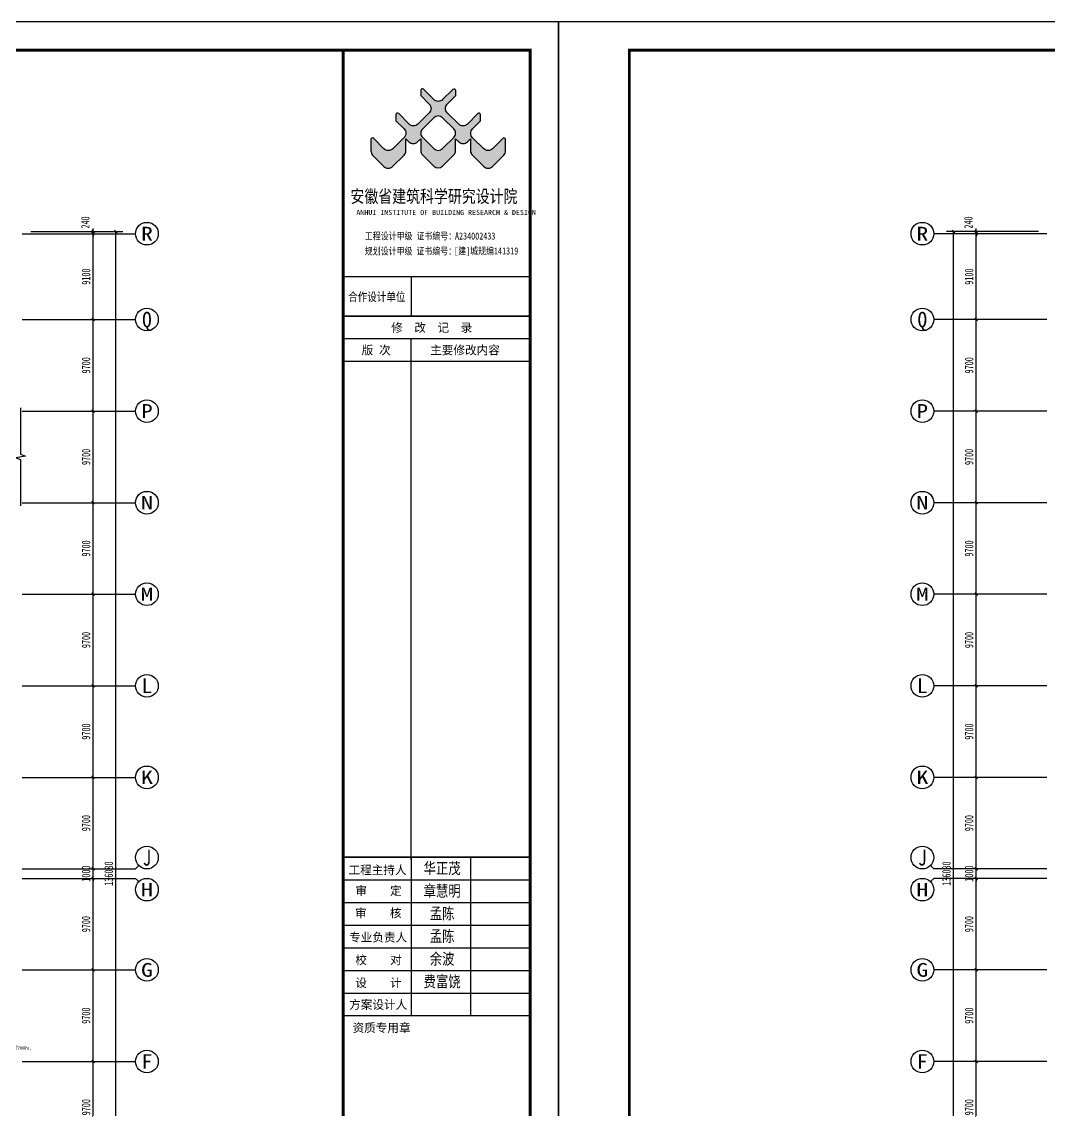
# Model space of a CAD drawing. Header units: millimetres. Extents: x -633009578 to 5705885, y -633235091 to 2571734.
# Drawn here: x 2920523 to 3029311, y 1693645 to 1808964 of the extents above; entities that cross this region are included whole.
import ezdxf
from ezdxf.enums import TextEntityAlignment as Align

# ---------------------------------------------------------------- set-up
doc = ezdxf.new("R2010")
doc.units = ezdxf.units.MM
doc.header["$LTSCALE"] = 1000
doc.header["$MEASUREMENT"] = 0
doc.layers.get('0').update_dxf_attribs({"color": 9})
for name, color, linetype in [('3T_WOOD', 21, 'Continuous'), ('AXIS_TEXT', 7, 'Continuous'), ('C-AXIS(轴号)', 3, 'Continuous'), ('DIM_SYMB', 3, 'Continuous'), ('设备-消防', 3, 'Continuous'), ('设备-箱柜', 3, 'Continuous'), ('院图签、封面151013$0$PUB_TITLE', 153, 'Continuous'), ('院图签、封面151013$0$图签文字', 4, 'Continuous')]:
    doc.layers.add(name, color=color, linetype=linetype)
doc.styles.add('-仿宋_GB2312', font='simhei.ttf')
doc.styles.add('_TCH_AXIS', font='simhei.ttf', dxfattribs={"bigfont": 'GBCBIG'})
doc.styles.add('_TCH_DIM_T3', font='simhei.ttf', dxfattribs={"width": 0.707, "bigfont": 'GBCBIG'})
doc.styles.add('COMPLEX', font='simhei.ttf')
doc.styles.add('院图签、封面151013$0$-宋体', font='simhei.ttf', dxfattribs={"width": 0.8})
doc.dimstyles.new('_TCH_ARCH&&300', dxfattribs={"dimtxt": 892.5, "dimasz": 300, "dimexe": 750, "dimexo": 900, "dimgap": 300, "dimtad": 1, "dimdec": 0, "dimzin": 0, "dimdsep": 46, "dimtxsty": '_TCH_DIM_T3', "dimblk": 'ARCHTICK', "dimcen": 0.09, "dimclrt": 7, "dimazin": 2, "dimtfac": 1, "dimtdec": 0, "dimtix": 1, "dimtmove": 2, "dimatfit": 3, "dimfxl": 1, "dimtolj": 1, "dimtzin": 0, "dimarcsym": 0})

# ---------------------------------------------------------------- blocks, each defined once
blk = doc.blocks.new('_ArchTick')
at = {"color": 0, "linetype": 'ByBlock', "const_width": 0.4}
blk.add_lwpolyline([(-0.5, -0.5), (0.5, 0.5)], dxfattribs=at)
blk = doc.blocks.new('*D386')
at = {"layer": 'C-AXIS(轴号)', "color": 0, "lineweight": -2, "transparency": 16777216}
for p, q in [((6400, 47400), (13750, 47400)), ((13000, 37700), (13000, 47400)), ((6400, 37700), (13750, 37700))]:
    blk.add_line(p, q, dxfattribs=at)
at = {"layer": 'Defpoints', "color": 0, "transparency": 16777216}
for p in [(5500, 47400), (13000, 47400), (5500, 37700)]:
    blk.add_point(p, dxfattribs=at)
at = {"layer": 'C-AXIS(轴号)', "color": 0, "linetype": 'ByBlock', "lineweight": -2, "transparency": 16777216, "xscale": 300, "yscale": 300, "zscale": 300}
for p, rotation in [((13000, 47400), 90), ((13000, 37700), 270)]:
    blk.add_blockref('_ArchTick', p, dxfattribs=dict(at, rotation=rotation))
at = {"layer": 'C-AXIS(轴号)', "color": 7, "transparency": 16777216, "insert": (12254, 42550), "char_height": 892.5, "attachment_point": 5, "rotation": 90, "style": '_TCH_DIM_T3'}
blk.add_mtext('\\A1;9700', dxfattribs=at)
blk = doc.blocks.new('*D387')
at = {"layer": 'C-AXIS(轴号)', "color": 0, "lineweight": -2, "transparency": 16777216}
for p, q in [((6400, 57100), (13750, 57100)), ((13000, 47400), (13000, 57100)), ((6400, 47400), (13750, 47400))]:
    blk.add_line(p, q, dxfattribs=at)
at = {"layer": 'Defpoints', "color": 0, "transparency": 16777216}
for p in [(5500, 57100), (13000, 57100), (5500, 47400)]:
    blk.add_point(p, dxfattribs=at)
at = {"layer": 'C-AXIS(轴号)', "color": 0, "linetype": 'ByBlock', "lineweight": -2, "transparency": 16777216, "xscale": 300, "yscale": 300, "zscale": 300}
for p, rotation in [((13000, 57100), 90), ((13000, 47400), 270)]:
    blk.add_blockref('_ArchTick', p, dxfattribs=dict(at, rotation=rotation))
at = {"layer": 'C-AXIS(轴号)', "color": 7, "transparency": 16777216, "insert": (12254, 52250), "char_height": 892.5, "attachment_point": 5, "rotation": 90, "style": '_TCH_DIM_T3'}
blk.add_mtext('\\A1;9700', dxfattribs=at)
blk = doc.blocks.new('*D388')
at = {"layer": 'C-AXIS(轴号)', "color": 0, "lineweight": -2, "transparency": 16777216}
for p, q in [((6400, 66800), (13750, 66800)), ((13000, 57100), (13000, 66800)), ((6400, 57100), (13750, 57100))]:
    blk.add_line(p, q, dxfattribs=at)
at = {"layer": 'Defpoints', "color": 0, "transparency": 16777216}
for p in [(5500, 66800), (13000, 66800), (5500, 57100)]:
    blk.add_point(p, dxfattribs=at)
at = {"layer": 'C-AXIS(轴号)', "color": 0, "linetype": 'ByBlock', "lineweight": -2, "transparency": 16777216, "xscale": 300, "yscale": 300, "zscale": 300}
for p, rotation in [((13000, 66800), 90), ((13000, 57100), 270)]:
    blk.add_blockref('_ArchTick', p, dxfattribs=dict(at, rotation=rotation))
at = {"layer": 'C-AXIS(轴号)', "color": 7, "transparency": 16777216, "insert": (12254, 61950), "char_height": 892.5, "attachment_point": 5, "rotation": 90, "style": '_TCH_DIM_T3'}
blk.add_mtext('\\A1;9700', dxfattribs=at)
blk = doc.blocks.new('*D389')
at = {"layer": 'C-AXIS(轴号)', "color": 0, "lineweight": -2, "transparency": 16777216}
for p, q in [((13000, 67800), (13000, 68100)), ((6400, 67800), (13750, 67800)), ((13000, 66800), (13000, 67800)), ((6400, 66800), (13750, 66800)), ((13000, 66800), (13000, 66500))]:
    blk.add_line(p, q, dxfattribs=at)
at = {"layer": 'Defpoints', "color": 0, "transparency": 16777216}
for p in [(5500, 67800), (13000, 67800), (5500, 66800)]:
    blk.add_point(p, dxfattribs=at)
at = {"layer": 'C-AXIS(轴号)', "color": 0, "linetype": 'ByBlock', "lineweight": -2, "transparency": 16777216, "xscale": 300, "yscale": 300, "zscale": 300}
for p, rotation in [((13000, 67800), 270), ((13000, 66800), 90)]:
    blk.add_blockref('_ArchTick', p, dxfattribs=dict(at, rotation=rotation))
at = {"layer": 'C-AXIS(轴号)', "color": 7, "transparency": 16777216, "insert": (12254, 67300), "char_height": 892.5, "attachment_point": 5, "rotation": 90, "style": '_TCH_DIM_T3'}
blk.add_mtext('\\A1;1000', dxfattribs=at)
blk = doc.blocks.new('*D390')
at = {"layer": 'C-AXIS(轴号)', "color": 0, "lineweight": -2, "transparency": 16777216}
for p, q in [((6400, 77500), (13750, 77500)), ((13000, 67800), (13000, 77500)), ((6400, 67800), (13750, 67800))]:
    blk.add_line(p, q, dxfattribs=at)
at = {"layer": 'Defpoints', "color": 0, "transparency": 16777216}
for p in [(5500, 77500), (13000, 77500), (5500, 67800)]:
    blk.add_point(p, dxfattribs=at)
at = {"layer": 'C-AXIS(轴号)', "color": 0, "linetype": 'ByBlock', "lineweight": -2, "transparency": 16777216, "xscale": 300, "yscale": 300, "zscale": 300}
for p, rotation in [((13000, 77500), 90), ((13000, 67800), 270)]:
    blk.add_blockref('_ArchTick', p, dxfattribs=dict(at, rotation=rotation))
at = {"layer": 'C-AXIS(轴号)', "color": 7, "transparency": 16777216, "insert": (12254, 72650), "char_height": 892.5, "attachment_point": 5, "rotation": 90, "style": '_TCH_DIM_T3'}
blk.add_mtext('\\A1;9700', dxfattribs=at)
blk = doc.blocks.new('*D391')
at = {"layer": 'C-AXIS(轴号)', "color": 0, "lineweight": -2, "transparency": 16777216}
for p, q in [((6400, 87200), (13750, 87200)), ((13000, 77500), (13000, 87200)), ((6400, 77500), (13750, 77500))]:
    blk.add_line(p, q, dxfattribs=at)
at = {"layer": 'Defpoints', "color": 0, "transparency": 16777216}
for p in [(5500, 87200), (13000, 87200), (5500, 77500)]:
    blk.add_point(p, dxfattribs=at)
at = {"layer": 'C-AXIS(轴号)', "color": 0, "linetype": 'ByBlock', "lineweight": -2, "transparency": 16777216, "xscale": 300, "yscale": 300, "zscale": 300}
for p, rotation in [((13000, 87200), 90), ((13000, 77500), 270)]:
    blk.add_blockref('_ArchTick', p, dxfattribs=dict(at, rotation=rotation))
at = {"layer": 'C-AXIS(轴号)', "color": 7, "transparency": 16777216, "insert": (12254, 82350), "char_height": 892.5, "attachment_point": 5, "rotation": 90, "style": '_TCH_DIM_T3'}
blk.add_mtext('\\A1;9700', dxfattribs=at)
blk = doc.blocks.new('*D392')
at = {"layer": 'C-AXIS(轴号)', "color": 0, "lineweight": -2, "transparency": 16777216}
for p, q in [((6400, 96900), (13750, 96900)), ((13000, 87200), (13000, 96900)), ((6400, 87200), (13750, 87200))]:
    blk.add_line(p, q, dxfattribs=at)
at = {"layer": 'Defpoints', "color": 0, "transparency": 16777216}
for p in [(5500, 96900), (13000, 96900), (5500, 87200)]:
    blk.add_point(p, dxfattribs=at)
at = {"layer": 'C-AXIS(轴号)', "color": 0, "linetype": 'ByBlock', "lineweight": -2, "transparency": 16777216, "xscale": 300, "yscale": 300, "zscale": 300}
for p, rotation in [((13000, 96900), 90), ((13000, 87200), 270)]:
    blk.add_blockref('_ArchTick', p, dxfattribs=dict(at, rotation=rotation))
at = {"layer": 'C-AXIS(轴号)', "color": 7, "transparency": 16777216, "insert": (12254, 92050), "char_height": 892.5, "attachment_point": 5, "rotation": 90, "style": '_TCH_DIM_T3'}
blk.add_mtext('\\A1;9700', dxfattribs=at)
blk = doc.blocks.new('*D393')
at = {"layer": 'C-AXIS(轴号)', "color": 0, "lineweight": -2, "transparency": 16777216}
for p, q in [((6400, 106600), (13750, 106600)), ((13000, 96900), (13000, 106600)), ((6400, 96900), (13750, 96900))]:
    blk.add_line(p, q, dxfattribs=at)
at = {"layer": 'Defpoints', "color": 0, "transparency": 16777216}
for p in [(5500, 106600), (13000, 106600), (5500, 96900)]:
    blk.add_point(p, dxfattribs=at)
at = {"layer": 'C-AXIS(轴号)', "color": 0, "linetype": 'ByBlock', "lineweight": -2, "transparency": 16777216, "xscale": 300, "yscale": 300, "zscale": 300}
for p, rotation in [((13000, 106600), 90), ((13000, 96900), 270)]:
    blk.add_blockref('_ArchTick', p, dxfattribs=dict(at, rotation=rotation))
at = {"layer": 'C-AXIS(轴号)', "color": 7, "transparency": 16777216, "insert": (12254, 101750), "char_height": 892.5, "attachment_point": 5, "rotation": 90, "style": '_TCH_DIM_T3'}
blk.add_mtext('\\A1;9700', dxfattribs=at)
blk = doc.blocks.new('*D394')
at = {"layer": 'C-AXIS(轴号)', "color": 0, "lineweight": -2, "transparency": 16777216}
for p, q in [((6400, 116300), (13750, 116300)), ((13000, 106600), (13000, 116300)), ((6400, 106600), (13750, 106600))]:
    blk.add_line(p, q, dxfattribs=at)
at = {"layer": 'Defpoints', "color": 0, "transparency": 16777216}
for p in [(5500, 116300), (13000, 116300), (5500, 106600)]:
    blk.add_point(p, dxfattribs=at)
at = {"layer": 'C-AXIS(轴号)', "color": 0, "linetype": 'ByBlock', "lineweight": -2, "transparency": 16777216, "xscale": 300, "yscale": 300, "zscale": 300}
for p, rotation in [((13000, 116300), 90), ((13000, 106600), 270)]:
    blk.add_blockref('_ArchTick', p, dxfattribs=dict(at, rotation=rotation))
at = {"layer": 'C-AXIS(轴号)', "color": 7, "transparency": 16777216, "insert": (12254, 111450), "char_height": 892.5, "attachment_point": 5, "rotation": 90, "style": '_TCH_DIM_T3'}
blk.add_mtext('\\A1;9700', dxfattribs=at)
blk = doc.blocks.new('*D395')
at = {"layer": 'C-AXIS(轴号)', "color": 0, "lineweight": -2, "transparency": 16777216}
for p, q in [((6400, 126000), (13750, 126000)), ((13000, 116300), (13000, 126000)), ((6400, 116300), (13750, 116300))]:
    blk.add_line(p, q, dxfattribs=at)
at = {"layer": 'Defpoints', "color": 0, "transparency": 16777216}
for p in [(5500, 126000), (13000, 126000), (5500, 116300)]:
    blk.add_point(p, dxfattribs=at)
at = {"layer": 'C-AXIS(轴号)', "color": 0, "linetype": 'ByBlock', "lineweight": -2, "transparency": 16777216, "xscale": 300, "yscale": 300, "zscale": 300}
for p, rotation in [((13000, 126000), 90), ((13000, 116300), 270)]:
    blk.add_blockref('_ArchTick', p, dxfattribs=dict(at, rotation=rotation))
at = {"layer": 'C-AXIS(轴号)', "color": 7, "transparency": 16777216, "insert": (12254, 121150), "char_height": 892.5, "attachment_point": 5, "rotation": 90, "style": '_TCH_DIM_T3'}
blk.add_mtext('\\A1;9700', dxfattribs=at)
blk = doc.blocks.new('*D396')
at = {"layer": 'C-AXIS(轴号)', "color": 0, "lineweight": -2, "transparency": 16777216}
for p, q in [((6400, 135100), (13750, 135100)), ((13000, 126000), (13000, 135100)), ((6400, 126000), (13750, 126000))]:
    blk.add_line(p, q, dxfattribs=at)
at = {"layer": 'Defpoints', "color": 0, "transparency": 16777216}
for p in [(5500, 135100), (13000, 135100), (5500, 126000)]:
    blk.add_point(p, dxfattribs=at)
at = {"layer": 'C-AXIS(轴号)', "color": 0, "linetype": 'ByBlock', "lineweight": -2, "transparency": 16777216, "xscale": 300, "yscale": 300, "zscale": 300}
for p, rotation in [((13000, 135100), 90), ((13000, 126000), 270)]:
    blk.add_blockref('_ArchTick', p, dxfattribs=dict(at, rotation=rotation))
at = {"layer": 'C-AXIS(轴号)', "color": 7, "transparency": 16777216, "insert": (12254, 130550), "char_height": 892.5, "attachment_point": 5, "rotation": 90, "style": '_TCH_DIM_T3'}
blk.add_mtext('\\A1;9100', dxfattribs=at)
blk = doc.blocks.new('*D397')
at = {"layer": 'C-AXIS(轴号)', "color": 0, "lineweight": -2, "transparency": 16777216}
for p, q in [((6400, 135340), (13750, 135340)), ((6400, 135100), (13750, 135100)), ((13000, 135340), (13000, 135640)), ((13000, 135100), (13000, 135340)), ((13000, 135100), (13000, 134800))]:
    blk.add_line(p, q, dxfattribs=at)
at = {"layer": 'Defpoints', "color": 0, "transparency": 16777216}
for p in [(5500, 135340), (5500, 135100), (13000, 135340)]:
    blk.add_point(p, dxfattribs=at)
at = {"layer": 'C-AXIS(轴号)', "color": 0, "linetype": 'ByBlock', "lineweight": -2, "transparency": 16777216, "xscale": 300, "yscale": 300, "zscale": 300}
for p, rotation in [((13000, 135340), 270), ((13000, 135100), 90)]:
    blk.add_blockref('_ArchTick', p, dxfattribs=dict(at, rotation=rotation))
at = {"layer": 'C-AXIS(轴号)', "color": 7, "transparency": 16777216, "insert": (12175, 136288), "char_height": 892.5, "attachment_point": 5, "rotation": 90, "style": '_TCH_DIM_T3'}
blk.add_mtext('\\A1;240', dxfattribs=at)
blk = doc.blocks.new('*D398')
at = {"layer": 'C-AXIS(轴号)', "color": 0, "lineweight": -2, "transparency": 16777216}
for p, q in [((6400, 135340), (16150, 135340)), ((15400, -740), (15400, 135340)), ((6400, -740), (16150, -740))]:
    blk.add_line(p, q, dxfattribs=at)
at = {"layer": 'Defpoints', "color": 0, "transparency": 16777216}
for p in [(5500, 135340), (15400, 135340), (5500, -740)]:
    blk.add_point(p, dxfattribs=at)
at = {"layer": 'C-AXIS(轴号)', "color": 0, "linetype": 'ByBlock', "lineweight": -2, "transparency": 16777216, "xscale": 300, "yscale": 300, "zscale": 300}
for p, rotation in [((15400, 135340), 90), ((15400, -740), 270)]:
    blk.add_blockref('_ArchTick', p, dxfattribs=dict(at, rotation=rotation))
at = {"layer": 'C-AXIS(轴号)', "color": 7, "transparency": 16777216, "insert": (14654, 67300), "char_height": 892.5, "attachment_point": 5, "rotation": 90, "style": '_TCH_DIM_T3'}
blk.add_mtext('\\A1;136080', dxfattribs=at)
blk = doc.blocks.new('*D404')
at = {"layer": 'C-AXIS(轴号)', "color": 0, "lineweight": -2, "transparency": 16777216}
for p, q in [((-139200, 47400), (-146550, 47400)), ((-145800, 37700), (-145800, 47400)), ((-139200, 37700), (-146550, 37700))]:
    blk.add_line(p, q, dxfattribs=at)
at = {"layer": 'Defpoints', "color": 0, "transparency": 16777216}
for p in [(-145800, 47400), (-138300, 47400), (-138300, 37700)]:
    blk.add_point(p, dxfattribs=at)
at = {"layer": 'C-AXIS(轴号)', "color": 0, "linetype": 'ByBlock', "lineweight": -2, "transparency": 16777216, "xscale": 300, "yscale": 300, "zscale": 300}
for p, rotation in [((-145800, 47400), 90), ((-145800, 37700), 270)]:
    blk.add_blockref('_ArchTick', p, dxfattribs=dict(at, rotation=rotation))
at = {"layer": 'C-AXIS(轴号)', "color": 7, "transparency": 16777216, "insert": (-146546, 42550), "char_height": 892.5, "attachment_point": 5, "rotation": 90, "style": '_TCH_DIM_T3'}
blk.add_mtext('\\A1;9700', dxfattribs=at)
blk = doc.blocks.new('*D405')
at = {"layer": 'C-AXIS(轴号)', "color": 0, "lineweight": -2, "transparency": 16777216}
for p, q in [((-139200, 57100), (-146550, 57100)), ((-145800, 47400), (-145800, 57100)), ((-139200, 47400), (-146550, 47400))]:
    blk.add_line(p, q, dxfattribs=at)
at = {"layer": 'Defpoints', "color": 0, "transparency": 16777216}
for p in [(-145800, 57100), (-138300, 57100), (-138300, 47400)]:
    blk.add_point(p, dxfattribs=at)
at = {"layer": 'C-AXIS(轴号)', "color": 0, "linetype": 'ByBlock', "lineweight": -2, "transparency": 16777216, "xscale": 300, "yscale": 300, "zscale": 300}
for p, rotation in [((-145800, 57100), 90), ((-145800, 47400), 270)]:
    blk.add_blockref('_ArchTick', p, dxfattribs=dict(at, rotation=rotation))
at = {"layer": 'C-AXIS(轴号)', "color": 7, "transparency": 16777216, "insert": (-146546, 52250), "char_height": 892.5, "attachment_point": 5, "rotation": 90, "style": '_TCH_DIM_T3'}
blk.add_mtext('\\A1;9700', dxfattribs=at)
blk = doc.blocks.new('*D406')
at = {"layer": 'C-AXIS(轴号)', "color": 0, "lineweight": -2, "transparency": 16777216}
for p, q in [((-139200, 66800), (-146550, 66800)), ((-145800, 57100), (-145800, 66800)), ((-139200, 57100), (-146550, 57100))]:
    blk.add_line(p, q, dxfattribs=at)
at = {"layer": 'Defpoints', "color": 0, "transparency": 16777216}
for p in [(-145800, 66800), (-138300, 66800), (-138300, 57100)]:
    blk.add_point(p, dxfattribs=at)
at = {"layer": 'C-AXIS(轴号)', "color": 0, "linetype": 'ByBlock', "lineweight": -2, "transparency": 16777216, "xscale": 300, "yscale": 300, "zscale": 300}
for p, rotation in [((-145800, 66800), 90), ((-145800, 57100), 270)]:
    blk.add_blockref('_ArchTick', p, dxfattribs=dict(at, rotation=rotation))
at = {"layer": 'C-AXIS(轴号)', "color": 7, "transparency": 16777216, "insert": (-146546, 61950), "char_height": 892.5, "attachment_point": 5, "rotation": 90, "style": '_TCH_DIM_T3'}
blk.add_mtext('\\A1;9700', dxfattribs=at)
blk = doc.blocks.new('*D407')
at = {"layer": 'C-AXIS(轴号)', "color": 0, "lineweight": -2, "transparency": 16777216}
for p, q in [((-145800, 67800), (-145800, 68100)), ((-139200, 67800), (-146550, 67800)), ((-145800, 66800), (-145800, 67800)), ((-139200, 66800), (-146550, 66800)), ((-145800, 66800), (-145800, 66500))]:
    blk.add_line(p, q, dxfattribs=at)
at = {"layer": 'Defpoints', "color": 0, "transparency": 16777216}
for p in [(-145800, 67800), (-138300, 67800), (-138300, 66800)]:
    blk.add_point(p, dxfattribs=at)
at = {"layer": 'C-AXIS(轴号)', "color": 0, "linetype": 'ByBlock', "lineweight": -2, "transparency": 16777216, "xscale": 300, "yscale": 300, "zscale": 300}
for p, rotation in [((-145800, 67800), 270), ((-145800, 66800), 90)]:
    blk.add_blockref('_ArchTick', p, dxfattribs=dict(at, rotation=rotation))
at = {"layer": 'C-AXIS(轴号)', "color": 7, "transparency": 16777216, "insert": (-146546, 67300), "char_height": 892.5, "attachment_point": 5, "rotation": 90, "style": '_TCH_DIM_T3'}
blk.add_mtext('\\A1;1000', dxfattribs=at)
blk = doc.blocks.new('*D408')
at = {"layer": 'C-AXIS(轴号)', "color": 0, "lineweight": -2, "transparency": 16777216}
for p, q in [((-139200, 77500), (-146550, 77500)), ((-145800, 67800), (-145800, 77500)), ((-139200, 67800), (-146550, 67800))]:
    blk.add_line(p, q, dxfattribs=at)
at = {"layer": 'Defpoints', "color": 0, "transparency": 16777216}
for p in [(-145800, 77500), (-138300, 77500), (-138300, 67800)]:
    blk.add_point(p, dxfattribs=at)
at = {"layer": 'C-AXIS(轴号)', "color": 0, "linetype": 'ByBlock', "lineweight": -2, "transparency": 16777216, "xscale": 300, "yscale": 300, "zscale": 300}
for p, rotation in [((-145800, 77500), 90), ((-145800, 67800), 270)]:
    blk.add_blockref('_ArchTick', p, dxfattribs=dict(at, rotation=rotation))
at = {"layer": 'C-AXIS(轴号)', "color": 7, "transparency": 16777216, "insert": (-146546, 72650), "char_height": 892.5, "attachment_point": 5, "rotation": 90, "style": '_TCH_DIM_T3'}
blk.add_mtext('\\A1;9700', dxfattribs=at)
blk = doc.blocks.new('*D409')
at = {"layer": 'C-AXIS(轴号)', "color": 0, "lineweight": -2, "transparency": 16777216}
for p, q in [((-139200, 87200), (-146550, 87200)), ((-145800, 77500), (-145800, 87200)), ((-139200, 77500), (-146550, 77500))]:
    blk.add_line(p, q, dxfattribs=at)
at = {"layer": 'Defpoints', "color": 0, "transparency": 16777216}
for p in [(-145800, 87200), (-138300, 87200), (-138300, 77500)]:
    blk.add_point(p, dxfattribs=at)
at = {"layer": 'C-AXIS(轴号)', "color": 0, "linetype": 'ByBlock', "lineweight": -2, "transparency": 16777216, "xscale": 300, "yscale": 300, "zscale": 300}
for p, rotation in [((-145800, 87200), 90), ((-145800, 77500), 270)]:
    blk.add_blockref('_ArchTick', p, dxfattribs=dict(at, rotation=rotation))
at = {"layer": 'C-AXIS(轴号)', "color": 7, "transparency": 16777216, "insert": (-146546, 82350), "char_height": 892.5, "attachment_point": 5, "rotation": 90, "style": '_TCH_DIM_T3'}
blk.add_mtext('\\A1;9700', dxfattribs=at)
blk = doc.blocks.new('*D410')
at = {"layer": 'C-AXIS(轴号)', "color": 0, "lineweight": -2, "transparency": 16777216}
for p, q in [((-139200, 96900), (-146550, 96900)), ((-145800, 87200), (-145800, 96900)), ((-139200, 87200), (-146550, 87200))]:
    blk.add_line(p, q, dxfattribs=at)
at = {"layer": 'Defpoints', "color": 0, "transparency": 16777216}
for p in [(-145800, 96900), (-138300, 96900), (-138300, 87200)]:
    blk.add_point(p, dxfattribs=at)
at = {"layer": 'C-AXIS(轴号)', "color": 0, "linetype": 'ByBlock', "lineweight": -2, "transparency": 16777216, "xscale": 300, "yscale": 300, "zscale": 300}
for p, rotation in [((-145800, 96900), 90), ((-145800, 87200), 270)]:
    blk.add_blockref('_ArchTick', p, dxfattribs=dict(at, rotation=rotation))
at = {"layer": 'C-AXIS(轴号)', "color": 7, "transparency": 16777216, "insert": (-146546, 92050), "char_height": 892.5, "attachment_point": 5, "rotation": 90, "style": '_TCH_DIM_T3'}
blk.add_mtext('\\A1;9700', dxfattribs=at)
blk = doc.blocks.new('*D411')
at = {"layer": 'C-AXIS(轴号)', "color": 0, "lineweight": -2, "transparency": 16777216}
for p, q in [((-139200, 106600), (-146550, 106600)), ((-145800, 96900), (-145800, 106600)), ((-139200, 96900), (-146550, 96900))]:
    blk.add_line(p, q, dxfattribs=at)
at = {"layer": 'Defpoints', "color": 0, "transparency": 16777216}
for p in [(-145800, 106600), (-138300, 106600), (-138300, 96900)]:
    blk.add_point(p, dxfattribs=at)
at = {"layer": 'C-AXIS(轴号)', "color": 0, "linetype": 'ByBlock', "lineweight": -2, "transparency": 16777216, "xscale": 300, "yscale": 300, "zscale": 300}
for p, rotation in [((-145800, 106600), 90), ((-145800, 96900), 270)]:
    blk.add_blockref('_ArchTick', p, dxfattribs=dict(at, rotation=rotation))
at = {"layer": 'C-AXIS(轴号)', "color": 7, "transparency": 16777216, "insert": (-146546, 101750), "char_height": 892.5, "attachment_point": 5, "rotation": 90, "style": '_TCH_DIM_T3'}
blk.add_mtext('\\A1;9700', dxfattribs=at)
blk = doc.blocks.new('*D412')
at = {"layer": 'C-AXIS(轴号)', "color": 0, "lineweight": -2, "transparency": 16777216}
for p, q in [((-139200, 116300), (-146550, 116300)), ((-145800, 106600), (-145800, 116300)), ((-139200, 106600), (-146550, 106600))]:
    blk.add_line(p, q, dxfattribs=at)
at = {"layer": 'Defpoints', "color": 0, "transparency": 16777216}
for p in [(-145800, 116300), (-138300, 116300), (-138300, 106600)]:
    blk.add_point(p, dxfattribs=at)
at = {"layer": 'C-AXIS(轴号)', "color": 0, "linetype": 'ByBlock', "lineweight": -2, "transparency": 16777216, "xscale": 300, "yscale": 300, "zscale": 300}
for p, rotation in [((-145800, 116300), 90), ((-145800, 106600), 270)]:
    blk.add_blockref('_ArchTick', p, dxfattribs=dict(at, rotation=rotation))
at = {"layer": 'C-AXIS(轴号)', "color": 7, "transparency": 16777216, "insert": (-146546, 111450), "char_height": 892.5, "attachment_point": 5, "rotation": 90, "style": '_TCH_DIM_T3'}
blk.add_mtext('\\A1;9700', dxfattribs=at)
blk = doc.blocks.new('*D413')
at = {"layer": 'C-AXIS(轴号)', "color": 0, "lineweight": -2, "transparency": 16777216}
for p, q in [((-139200, 126000), (-146550, 126000)), ((-145800, 116300), (-145800, 126000)), ((-139200, 116300), (-146550, 116300))]:
    blk.add_line(p, q, dxfattribs=at)
at = {"layer": 'Defpoints', "color": 0, "transparency": 16777216}
for p in [(-145800, 126000), (-138300, 126000), (-138300, 116300)]:
    blk.add_point(p, dxfattribs=at)
at = {"layer": 'C-AXIS(轴号)', "color": 0, "linetype": 'ByBlock', "lineweight": -2, "transparency": 16777216, "xscale": 300, "yscale": 300, "zscale": 300}
for p, rotation in [((-145800, 126000), 90), ((-145800, 116300), 270)]:
    blk.add_blockref('_ArchTick', p, dxfattribs=dict(at, rotation=rotation))
at = {"layer": 'C-AXIS(轴号)', "color": 7, "transparency": 16777216, "insert": (-146546, 121150), "char_height": 892.5, "attachment_point": 5, "rotation": 90, "style": '_TCH_DIM_T3'}
blk.add_mtext('\\A1;9700', dxfattribs=at)
blk = doc.blocks.new('*D414')
at = {"layer": 'C-AXIS(轴号)', "color": 0, "lineweight": -2, "transparency": 16777216}
for p, q in [((-139200, 135100), (-146550, 135100)), ((-145800, 126000), (-145800, 135100)), ((-139200, 126000), (-146550, 126000))]:
    blk.add_line(p, q, dxfattribs=at)
at = {"layer": 'Defpoints', "color": 0, "transparency": 16777216}
for p in [(-145800, 135100), (-138300, 135100), (-138300, 126000)]:
    blk.add_point(p, dxfattribs=at)
at = {"layer": 'C-AXIS(轴号)', "color": 0, "linetype": 'ByBlock', "lineweight": -2, "transparency": 16777216, "xscale": 300, "yscale": 300, "zscale": 300}
for p, rotation in [((-145800, 135100), 90), ((-145800, 126000), 270)]:
    blk.add_blockref('_ArchTick', p, dxfattribs=dict(at, rotation=rotation))
at = {"layer": 'C-AXIS(轴号)', "color": 7, "transparency": 16777216, "insert": (-146546, 130550), "char_height": 892.5, "attachment_point": 5, "rotation": 90, "style": '_TCH_DIM_T3'}
blk.add_mtext('\\A1;9100', dxfattribs=at)
blk = doc.blocks.new('*D415')
at = {"layer": 'C-AXIS(轴号)', "color": 0, "lineweight": -2, "transparency": 16777216}
for p, q in [((-139200, 135340), (-146550, 135340)), ((-139200, 135100), (-146550, 135100)), ((-145800, 135340), (-145800, 135640)), ((-145800, 135100), (-145800, 135340)), ((-145800, 135100), (-145800, 134800))]:
    blk.add_line(p, q, dxfattribs=at)
at = {"layer": 'Defpoints', "color": 0, "transparency": 16777216}
for p in [(-145800, 135340), (-138300, 135340), (-138300, 135100)]:
    blk.add_point(p, dxfattribs=at)
at = {"layer": 'C-AXIS(轴号)', "color": 0, "linetype": 'ByBlock', "lineweight": -2, "transparency": 16777216, "xscale": 300, "yscale": 300, "zscale": 300}
for p, rotation in [((-145800, 135340), 270), ((-145800, 135100), 90)]:
    blk.add_blockref('_ArchTick', p, dxfattribs=dict(at, rotation=rotation))
at = {"layer": 'C-AXIS(轴号)', "color": 7, "transparency": 16777216, "insert": (-146625, 136288), "char_height": 892.5, "attachment_point": 5, "rotation": 90, "style": '_TCH_DIM_T3'}
blk.add_mtext('\\A1;240', dxfattribs=at)
blk = doc.blocks.new('*D416')
at = {"layer": 'C-AXIS(轴号)', "color": 0, "lineweight": -2, "transparency": 16777216}
for p, q in [((-139200, 135340), (-148950, 135340)), ((-148200, -740), (-148200, 135340)), ((-139200, -740), (-148950, -740))]:
    blk.add_line(p, q, dxfattribs=at)
at = {"layer": 'Defpoints', "color": 0, "transparency": 16777216}
for p in [(-148200, 135340), (-138300, 135340), (-138300, -740)]:
    blk.add_point(p, dxfattribs=at)
at = {"layer": 'C-AXIS(轴号)', "color": 0, "linetype": 'ByBlock', "lineweight": -2, "transparency": 16777216, "xscale": 300, "yscale": 300, "zscale": 300}
for p, rotation in [((-148200, 135340), 90), ((-148200, -740), 270)]:
    blk.add_blockref('_ArchTick', p, dxfattribs=dict(at, rotation=rotation))
at = {"layer": 'C-AXIS(轴号)', "color": 7, "transparency": 16777216, "insert": (-148946, 67300), "char_height": 892.5, "attachment_point": 5, "rotation": 90, "style": '_TCH_DIM_T3'}
blk.add_mtext('\\A1;136080', dxfattribs=at)
blk = doc.blocks.new('_AXISO')
blk.add_circle((0, 0), 0.5)
at = {"layer": 'AXIS_TEXT', "style": 'COMPLEX', "width": 1.041667}
blk.add_attdef('A', text='', height=0.56, dxfattribs=at).set_placement((-0.25, -0.28), (0.25, -0.28), align=Align.FIT)
blk = doc.blocks.new('建筑图框_A1')
at = {"layer": '院图签、封面151013$0$PUB_TITLE', "ltscale": 100}
h = blk.add_hatch(color=256, dxfattribs=at)
h.paths.add_polyline_path([(78824, 55788), (78460, 56157, 0.670794), (78361, 56117), (78361, 55904), (78647, 55614, -0.414214), (78645, 55306), (78246, 54913, -0.414214), (77938, 54915), (77577, 55281, 0.670794), (77478, 55240), (77478, 54846, 0.197036), (77540, 54694), (77938, 54290, 0.414214), (78245, 54288), (78650, 54687, 0.20079), (78715, 54842), (78715, 55268), (78821, 55161, 0.414214), (79128, 55159), (79240, 55268), (79240, 54850, 0.200112), (79304, 54696), (79701, 54303, 0.411512), (80008, 54303), (80405, 54696, 0.200112), (80469, 54850), (80469, 55268), (80581, 55159, 0.414214), (80888, 55161), (80994, 55268), (80994, 54842, 0.20079), (81059, 54687), (81464, 54288, 0.414214), (81771, 54290), (82169, 54694, 0.197036), (82231, 54846), (82231, 55240, 0.670794), (82132, 55281), (81771, 54915, -0.414214), (81463, 54913), (81064, 55306, -0.414214), (81062, 55614), (81348, 55904), (81348, 56117, 0.670794), (81249, 56157), (80885, 55788, -0.414214), (80577, 55786), (80175, 56182, -0.414214), (80172, 56490), (80471, 56793), (80471, 56967, 0.66557), (80372, 57008), (80009, 56650, -0.414214), (79701, 56652), (79337, 57021, 0.670794), (79238, 56981), (79238, 56793), (79537, 56490, -0.414214), (79534, 56182), (79132, 55786, -0.414214)])
h.paths.add_polyline_path([(79305, 55621), (79702, 56012, -0.409989), (80007, 56012), (80404, 55621, -0.417685), (80404, 55312), (80008, 54919, -0.411512), (79701, 54919), (79305, 55312, -0.417685)], flags=16)
at = {"layer": '院图签、封面151013$0$PUB_TITLE'}
for p, q in [((76500, 49000), (83100, 49000)), ((83100, 49000), (76500, 49000)), ((76500, 49000), (83100, 49000)), ((83100, 48200), (76500, 48200)), ((78900, 29801), (78900, 48199)), ((83100, 47400), (76500, 47400)), ((83100, 29900), (76500, 29900)), ((83100, 29900), (76500, 29900)), ((76500, 29900), (83100, 29900)), ((76500, 29900), (83100, 29900)), ((76500, 29900), (83100, 29900)), ((83100, 29900), (76500, 29900)), ((76500, 29900), (83100, 29900)), ((76500, 29900), (83100, 29900)), ((83100, 29900), (76500, 29900)), ((81000, 24301), (81000, 29900)), ((76500, 29100), (83100, 29100)), ((76500, 28300), (83100, 28300)), ((76500, 27500), (83100, 27500)), ((76500, 26700), (83100, 26700)), ((76500, 25900), (83100, 25900)), ((76500, 25100), (83100, 25100))]:
    blk.add_line(p, q, dxfattribs=at)
blk.add_lwpolyline([(0, 0), (84100, 0), (84100, 59400), (0, 59400)], close=True, dxfattribs=at)
at = {"layer": '院图签、封面151013$0$PUB_TITLE', "const_width": 100}
blk.add_lwpolyline([(2500, 1000), (83100, 1000), (83100, 58400), (2500, 58400)], close=True, dxfattribs=at)
at = {"layer": '院图签、封面151013$0$PUB_TITLE'}
for points, const_width in [([(76500, 1000), (76500, 58400)], 100), ([(76500, 50400), (83100, 50400)], 48), ([(78900, 49000), (78900, 50400)], 48), ([(76500, 49000), (83100, 49000)], 48), ([(76500, 29900), (83100, 29900)], 50), ([(76500, 29900), (83100, 29900)], 48), ([(76500, 29900), (83100, 29900)], 48), ([(76500, 29900), (83100, 29900)], 48), ([(76500, 29900), (83100, 29900)], 48), ([(76500, 29900), (83100, 29900)], 48), ([(76500, 29900), (83100, 29900)], 48), ([(76500, 29900), (83100, 29900)], 48), ([(76500, 29900), (83100, 29900)], 48), ([(83100, 29900), (76500, 29900)], 35.3), ([(83100, 29900), (76500, 29900)], 35.3), ([(78900, 24301), (78900, 29900)], 48), ([(76500, 24300), (83100, 24300)], 48)]:
    blk.add_lwpolyline(points, dxfattribs=dict(at, const_width=const_width))
for points in [[(80172, 56490), (80471, 56793), (80471, 56967, 0.66557), (80372, 57008), (80009, 56650, -0.414214), (79701, 56652), (79337, 57021, 0.670794), (79238, 56981), (79238, 56793), (79537, 56490, -0.414214), (79534, 56182), (79132, 55786, -0.414214), (78824, 55788), (78460, 56157, 0.670794), (78361, 56117), (78361, 55904), (78647, 55614, -0.414214), (78645, 55306), (78246, 54913, -0.414214), (77938, 54915), (77577, 55281, 0.670794), (77478, 55240), (77478, 54846, 0.197036), (77540, 54694), (77938, 54290, 0.414214), (78245, 54288), (78650, 54687, 0.20079), (78715, 54842), (78715, 55268), (78821, 55161, 0.414214), (79128, 55159), (79240, 55268), (79240, 54850, 0.200112), (79304, 54696), (79701, 54303, 0.411512), (80008, 54303), (80405, 54696, 0.200112), (80469, 54850), (80469, 55268), (80581, 55159, 0.414214), (80888, 55161), (80994, 55268), (80994, 54842, 0.20079), (81059, 54687), (81464, 54288, 0.414214), (81771, 54290), (82169, 54694, 0.197036), (82231, 54846), (82231, 55240, 0.670794), (82132, 55281), (81771, 54915, -0.414214), (81463, 54913), (81064, 55306, -0.414214), (81062, 55614), (81348, 55904), (81348, 56117, 0.670794), (81249, 56157), (80885, 55788, -0.414214), (80577, 55786), (80175, 56182, -0.414214)], [(80404, 55621), (80007, 56012, 0.409989), (79702, 56012), (79305, 55621, 0.417685), (79305, 55312), (79701, 54919, 0.411512), (80008, 54919), (80404, 55312, 0.417685)]]:
    blk.add_lwpolyline(points, format="xyb", close=True, dxfattribs=at)
at = {"layer": '院图签、封面151013$0$PUB_TITLE', "style": '院图签、封面151013$0$-宋体', "width": 0.8}
for s, height, p in [('安徽省建筑科学研究设计院', 450, (76757, 53010)), ('工程设计甲级 证书编号：', 250, (77264, 51709)), ('A234002433', 250, (80445, 51709)), ('规划设计甲级 证书编号：', 250, (77264, 51174)), ('[建]城规编141319', 250, (80416, 51182)), ('合作设计单位', 300, (76678, 49536))]:
    blk.add_text(s, height=height, dxfattribs=at).set_placement(p)
at = {"layer": '院图签、封面151013$0$PUB_TITLE', "ltscale": 100, "style": '院图签、封面151013$0$-宋体'}
blk.add_text('ANHUI INSTITUTE OF BUILDING RESEARCH & DESIGN', height=180, dxfattribs=at).set_placement((76964, 52576))
at = {"layer": '院图签、封面151013$0$PUB_TITLE', "style": '院图签、封面151013$0$-宋体'}
for s, p in [('修  改  记  录', (78192, 48446)), ('版 次', (77152, 47653)), ('主要修改内容', (79572, 47653)), ('工程主持人', (76689, 29294)), ('审    定', (76930, 28560)), ('审    核', (76921, 27769)), ('专业负责人', (76711, 26914)), ('校    对', (76930, 26115)), ('设    计', (76926, 25308)), ('方案设计人', (76712, 24538)), ('资质专用章', (76832, 23721))]:
    blk.add_text(s, height=300, dxfattribs=at).set_placement(p)
at = {"layer": '院图签、封面151013$0$图签文字', "color": 6, "style": '院图签、封面151013$0$-宋体'}
for tag, height, width, p in [('工程主持人', 400, 0.8, (79991, 29506)), ('审定', 400, 0.8, (79991, 28706)), ('审核', 400, 0.8, (79991, 27906)), ('专业负责人', 400, 0.8, (79991, 27106)), ('校对', 400, 0.8, (79991, 26306)), ('设计', 400, 0.8, (79991, 25506)), ('方案设计人', 400, 0.8, (79991, 24707)), ('工程编号', 300, 0.7, (81000, 8700)), ('版次', 300, 0.7, (78738, 3006)), ('日期', 300, 0.7, (82038, 3000)), ('比例', 300, 0.7, (78738, 2200)), ('图号_X施', 300, 0.7, (81538, 2200)), ('图号', 200, 0.7, (82538, 2400)), ('图号_总数', 200, 0.7, (82538, 2000))]:
    blk.add_attdef(tag, text='', height=height, dxfattribs=dict(at, width=width)).set_placement(p, align=Align.MIDDLE_CENTER)
at = {"layer": '院图签、封面151013$0$图签文字', "color": 6, "style": '院图签、封面151013$0$-宋体', "width": 0.7}
for tag, p in [('建设单位_001', (80936, 7446)), ('工程名称_001', (80934, 6045)), ('图名_001', (79743, 4060))]:
    blk.add_attdef(tag, p, '', height=300, dxfattribs=at)
blk = doc.blocks.new('G$C91E54488')
at = {"layer": 'C-AXIS(轴号)'}
for p, q in [((-138300, 135100), (-150300, 135100)), ((5500, 135100), (17500, 135100)), ((-138300, 126000), (-150300, 126000)), ((5500, 126000), (17500, 126000)), ((-138300, 116300), (-150300, 116300)), ((5500, 116300), (17500, 116300)), ((-138300, 106600), (-150300, 106600)), ((5500, 106600), (17500, 106600)), ((-138300, 96900), (-150300, 96900)), ((5500, 96900), (17500, 96900)), ((-138300, 87200), (-150300, 87200)), ((5500, 87200), (17500, 87200)), ((-138300, 77500), (-150300, 77500)), ((5500, 77500), (17500, 77500)), ((-150651.5, 68151.5), (-150300, 67800)), ((17851.5, 68151.5), (17500, 67800)), ((-138300, 67800), (-150300, 67800)), ((5500, 67800), (17500, 67800)), ((-150651.5, 66448.5), (-150300, 66800)), ((-138300, 66800), (-150300, 66800)), ((5500, 66800), (17500, 66800)), ((17851.5, 66448.5), (17500, 66800)), ((-138300, 57100), (-150300, 57100)), ((5500, 57100), (17500, 57100)), ((-138300, 47400), (-150300, 47400)), ((5500, 47400), (17500, 47400))]:
    blk.add_line(p, q, dxfattribs=at)
at = {"layer": 'DIM_SYMB'}
blk.add_lwpolyline([(5327.8, 116650), (5327.8, 111731.3), (5852.8, 111540.2), (4802.8, 111355), (5327.8, 111168.8), (5327.8, 106250)], dxfattribs=at)
at = {"layer": 'C-AXIS(轴号)'}
ref = blk.add_blockref('_AXISO', (-151500, 135100), dxfattribs=dict(at, xscale=2400, yscale=2400, zscale=2400))
ref.add_attrib('A', 'R', dxfattribs={"layer": 'AXIS_TEXT', "height": 1457.8, "style": '_TCH_AXIS'}).set_placement((-152124.8, 134371.1), (-150875.2, 134371.1), align=Align.FIT)
ref = blk.add_blockref('_AXISO', (18700, 135100), dxfattribs=dict(at, xscale=2400, yscale=2400, zscale=2400))
ref.add_attrib('A', 'R', dxfattribs={"layer": 'AXIS_TEXT', "height": 1457.8, "style": '_TCH_AXIS'}).set_placement((18075.2, 134371.1), (19324.8, 134371.1), align=Align.FIT)
ref = blk.add_blockref('_AXISO', (-151500, 126000), dxfattribs=dict(at, xscale=2400, yscale=2400, zscale=2400))
ref.add_attrib('A', 'Q', dxfattribs={"layer": 'AXIS_TEXT', "height": 1635.2, "style": '_TCH_AXIS', "width": 0.807692}).set_placement((-152003.1, 125182.4), (-150996.9, 125182.4), align=Align.FIT)
ref = blk.add_blockref('_AXISO', (18700, 126000), dxfattribs=dict(at, xscale=2400, yscale=2400, zscale=2400))
ref.add_attrib('A', 'Q', dxfattribs={"layer": 'AXIS_TEXT', "height": 1635.2, "style": '_TCH_AXIS', "width": 0.807692}).set_placement((18196.9, 125182.4), (19203.1, 125182.4), align=Align.FIT)
ref = blk.add_blockref('_AXISO', (-151500, 116300), dxfattribs=dict(at, xscale=2400, yscale=2400, zscale=2400))
ref.add_attrib('A', 'P', dxfattribs={"layer": 'AXIS_TEXT', "height": 1492.3, "style": '_TCH_AXIS'}).set_placement((-152104, 115553.8), (-150896, 115553.8), align=Align.FIT)
ref = blk.add_blockref('_AXISO', (18700, 116300), dxfattribs=dict(at, xscale=2400, yscale=2400, zscale=2400))
ref.add_attrib('A', 'P', dxfattribs={"layer": 'AXIS_TEXT', "height": 1492.3, "style": '_TCH_AXIS'}).set_placement((18096, 115553.8), (19304, 115553.8), align=Align.FIT)
ref = blk.add_blockref('_AXISO', (-151500, 106600), dxfattribs=dict(at, xscale=2400, yscale=2400, zscale=2400))
ref.add_attrib('A', 'N', dxfattribs={"layer": 'AXIS_TEXT', "height": 1423.7, "style": '_TCH_AXIS'}).set_placement((-152144.1, 105888.1), (-150855.9, 105888.1), align=Align.FIT)
ref = blk.add_blockref('_AXISO', (18700, 106600), dxfattribs=dict(at, xscale=2400, yscale=2400, zscale=2400))
ref.add_attrib('A', 'N', dxfattribs={"layer": 'AXIS_TEXT', "height": 1423.7, "style": '_TCH_AXIS'}).set_placement((18055.9, 105888.1), (19344.1, 105888.1), align=Align.FIT)
ref = blk.add_blockref('_AXISO', (-151500, 96900), dxfattribs=dict(at, xscale=2400, yscale=2400, zscale=2400))
ref.add_attrib('A', 'M', dxfattribs={"layer": 'AXIS_TEXT', "height": 1357.6, "style": '_TCH_AXIS'}).set_placement((-152178.8, 96221.2), (-150821.2, 96221.2), align=Align.FIT)
ref = blk.add_blockref('_AXISO', (18700, 96900), dxfattribs=dict(at, xscale=2400, yscale=2400, zscale=2400))
ref.add_attrib('A', 'M', dxfattribs={"layer": 'AXIS_TEXT', "height": 1357.6, "style": '_TCH_AXIS'}).set_placement((18021.2, 96221.2), (19378.8, 96221.2), align=Align.FIT)
ref = blk.add_blockref('_AXISO', (-151500, 87200), dxfattribs=dict(at, xscale=2400, yscale=2400, zscale=2400))
ref.add_attrib('A', 'L', dxfattribs={"layer": 'AXIS_TEXT', "height": 1562.4, "style": '_TCH_AXIS'}).set_placement((-152058, 86418.8), (-150942, 86418.8), align=Align.FIT)
ref = blk.add_blockref('_AXISO', (18700, 87200), dxfattribs=dict(at, xscale=2400, yscale=2400, zscale=2400))
ref.add_attrib('A', 'L', dxfattribs={"layer": 'AXIS_TEXT', "height": 1562.4, "style": '_TCH_AXIS'}).set_placement((18142, 86418.8), (19258, 86418.8), align=Align.FIT)
ref = blk.add_blockref('_AXISO', (-151500, 77500), dxfattribs=dict(at, xscale=2400, yscale=2400, zscale=2400))
ref.add_attrib('A', 'K', dxfattribs={"layer": 'AXIS_TEXT', "height": 1423.7, "style": '_TCH_AXIS'}).set_placement((-152144.1, 76788.1), (-150855.9, 76788.1), align=Align.FIT)
ref = blk.add_blockref('_AXISO', (18700, 77500), dxfattribs=dict(at, xscale=2400, yscale=2400, zscale=2400))
ref.add_attrib('A', 'K', dxfattribs={"layer": 'AXIS_TEXT', "height": 1423.7, "style": '_TCH_AXIS'}).set_placement((18055.9, 76788.1), (19344.1, 76788.1), align=Align.FIT)
ref = blk.add_blockref('_AXISO', (-151500, 69000), dxfattribs=dict(at, xscale=2400, yscale=2400, zscale=2400))
ref.add_attrib('A', 'J', dxfattribs={"layer": 'AXIS_TEXT', "height": 1700.8, "style": '_TCH_AXIS'}).set_placement((-151945.4, 68149.6), (-151054.5, 68149.6), align=Align.FIT)
ref = blk.add_blockref('_AXISO', (18700, 69000), dxfattribs=dict(at, xscale=2400, yscale=2400, zscale=2400))
ref.add_attrib('A', 'J', dxfattribs={"layer": 'AXIS_TEXT', "height": 1700.8, "style": '_TCH_AXIS'}).set_placement((18254.6, 68149.6), (19145.5, 68149.6), align=Align.FIT)
ref = blk.add_blockref('_AXISO', (-151500, 65600), dxfattribs=dict(at, xscale=2400, yscale=2400, zscale=2400))
ref.add_attrib('A', 'H', dxfattribs={"layer": 'AXIS_TEXT', "height": 1390.3, "style": '_TCH_AXIS'}).set_placement((-152162.1, 64904.8), (-150837.9, 64904.8), align=Align.FIT)
ref = blk.add_blockref('_AXISO', (18700, 65600), dxfattribs=dict(at, xscale=2400, yscale=2400, zscale=2400))
ref.add_attrib('A', 'H', dxfattribs={"layer": 'AXIS_TEXT', "height": 1390.3, "style": '_TCH_AXIS'}).set_placement((18037.9, 64904.8), (19362.1, 64904.8), align=Align.FIT)
ref = blk.add_blockref('_AXISO', (-151500, 57100), dxfattribs=dict(at, xscale=2400, yscale=2400, zscale=2400))
ref.add_attrib('A', 'G', dxfattribs={"layer": 'AXIS_TEXT', "height": 1457.8, "style": '_TCH_AXIS'}).set_placement((-152124.8, 56371.1), (-150875.2, 56371.1), align=Align.FIT)
ref = blk.add_blockref('_AXISO', (18700, 57100), dxfattribs=dict(at, xscale=2400, yscale=2400, zscale=2400))
ref.add_attrib('A', 'G', dxfattribs={"layer": 'AXIS_TEXT', "height": 1457.8, "style": '_TCH_AXIS'}).set_placement((18075.2, 56371.1), (19324.8, 56371.1), align=Align.FIT)
ref = blk.add_blockref('_AXISO', (-151500, 47400), dxfattribs=dict(at, xscale=2400, yscale=2400, zscale=2400))
ref.add_attrib('A', 'F', dxfattribs={"layer": 'AXIS_TEXT', "height": 1527.2, "style": '_TCH_AXIS'}).set_placement((-152081.8, 46636.4), (-150918.2, 46636.4), align=Align.FIT)
ref = blk.add_blockref('_AXISO', (18700, 47400), dxfattribs=dict(at, xscale=2400, yscale=2400, zscale=2400))
ref.add_attrib('A', 'F', dxfattribs={"layer": 'AXIS_TEXT', "height": 1527.2, "style": '_TCH_AXIS'}).set_placement((18118.2, 46636.4), (19281.8, 46636.4), align=Align.FIT)
for base, p1, p2, picture, middle in [((-145800, 135340), (-138300, 135100), (-138300, 135340), '*D415', (-146625, 136288)), ((13000, 135340), (5500, 135100), (5500, 135340), '*D397', (12175, 136288))]:
    dim = blk.add_linear_dim(base=base, p1=p1, p2=p2, angle=90, dimstyle='_TCH_ARCH&&300', dxfattribs=at)
    dim.commit()
    dim.dimension.update_dxf_attribs({"geometry": picture, "text_midpoint": middle, "dimtype": 161})
for p1, p2, distance, picture, middle in [((-138300, -740), (-138300, 135340), 9900, '*D416', (-148946.2, 67300)), ((-138300, 126000), (-138300, 135100), 7500, '*D414', (-146546.2, 130550)), ((5500, -740), (5500, 135340), -9900, '*D398', (14653.8, 67300)), ((5500, 126000), (5500, 135100), -7500, '*D396', (12253.8, 130550)), ((-138300, 116300), (-138300, 126000), 7500, '*D413', (-146546.2, 121150)), ((5500, 116300), (5500, 126000), -7500, '*D395', (12253.8, 121150)), ((-138300, 106600), (-138300, 116300), 7500, '*D412', (-146546.2, 111450)), ((5500, 106600), (5500, 116300), -7500, '*D394', (12253.8, 111450)), ((-138300, 96900), (-138300, 106600), 7500, '*D411', (-146546.2, 101750)), ((5500, 96900), (5500, 106600), -7500, '*D393', (12253.8, 101750)), ((-138300, 87200), (-138300, 96900), 7500, '*D410', (-146546.2, 92050)), ((5500, 87200), (5500, 96900), -7500, '*D392', (12253.8, 92050)), ((-138300, 77500), (-138300, 87200), 7500, '*D409', (-146546.2, 82350)), ((5500, 77500), (5500, 87200), -7500, '*D391', (12253.8, 82350)), ((-138300, 67800), (-138300, 77500), 7500, '*D408', (-146546.2, 72650)), ((5500, 67800), (5500, 77500), -7500, '*D390', (12253.8, 72650)), ((-138300, 66800), (-138300, 67800), 7500, '*D407', (-146546.2, 67300)), ((5500, 66800), (5500, 67800), -7500, '*D389', (12253.8, 67300)), ((-138300, 57100), (-138300, 66800), 7500, '*D406', (-146546.2, 61950)), ((5500, 57100), (5500, 66800), -7500, '*D388', (12253.8, 61950)), ((-138300, 47400), (-138300, 57100), 7500, '*D405', (-146546.2, 52250)), ((5500, 47400), (5500, 57100), -7500, '*D387', (12253.8, 52250)), ((-138300, 37700), (-138300, 47400), 7500, '*D404', (-146546.2, 42550)), ((5500, 37700), (5500, 47400), -7500, '*D386', (12253.8, 42550))]:
    dim = blk.add_aligned_dim(p1=p1, p2=p2, distance=distance, dimstyle='_TCH_ARCH&&300', dxfattribs=at)
    dim.commit()
    dim.dimension.update_dxf_attribs({"geometry": picture, "text_midpoint": middle})

msp = doc.modelspace()

# ---------------------------------------------------------------- block references
at = {"layer": '3T_WOOD'}
for p in [(2915076, 1651413.5), (3167376, 1651413.5)]:
    msp.add_blockref('G$C91E54488', p, dxfattribs=at)
at = {"layer": '设备-箱柜'}
ref = msp.add_blockref('建筑图框_A1', (2725055.4, 1630763.7, 0), dxfattribs=dict(at, xscale=3, yscale=3))
ref.add_attrib('设计', '费富饶', dxfattribs={"layer": '院图签、封面151013$0$图签文字', "color": 6, "height": 1200, "style": '院图签、封面151013$0$-宋体', "width": 0.8}).set_placement((2965028.2, 1707281.5, 0), align=Align.MIDDLE_CENTER)
ref.add_attrib('校对', '余波', dxfattribs={"layer": '院图签、封面151013$0$图签文字', "color": 6, "height": 1200, "style": '院图签、封面151013$0$-宋体', "width": 0.8}).set_placement((2965028.2, 1709681.5, 0), align=Align.MIDDLE_CENTER)
ref.add_attrib('专业负责人', '孟陈', dxfattribs={"layer": '院图签、封面151013$0$图签文字', "color": 6, "height": 1200, "style": '院图签、封面151013$0$-宋体', "width": 0.8}).set_placement((2965028.2, 1712081.5, 0), align=Align.MIDDLE_CENTER)
ref.add_attrib('审核', '孟陈', dxfattribs={"layer": '院图签、封面151013$0$图签文字', "color": 6, "height": 1200, "style": '院图签、封面151013$0$-宋体', "width": 0.8}).set_placement((2965028.2, 1714481.5, 0), align=Align.MIDDLE_CENTER)
ref.add_attrib('审定', '章慧明', dxfattribs={"layer": '院图签、封面151013$0$图签文字', "color": 6, "height": 1200, "style": '院图签、封面151013$0$-宋体', "width": 0.8}).set_placement((2965028.2, 1716881.5, 0), align=Align.MIDDLE_CENTER)
ref.add_attrib('工程主持人', '华正茂', dxfattribs={"layer": '院图签、封面151013$0$图签文字', "color": 6, "height": 1200, "style": '院图签、封面151013$0$-宋体', "width": 0.8}).set_placement((2965028.2, 1719281.5, 0), align=Align.MIDDLE_CENTER)
at = {"layer": '设备-箱柜', "xscale": 3, "yscale": 3}
msp.add_blockref('建筑图框_A1', (2977355.4, 1630763.7, 0), dxfattribs=at)

# ---------------------------------------------------------------- texts
at = {"layer": '设备-消防', "lineweight": 35, "style": '-仿宋_GB2312', "width": 0.8}
msp.add_text('风量66000m3//h,全压700Pa,', height=375, rotation=360, dxfattribs=at).set_placement((2915701.7, 1700053.2, 1500))

doc.saveas('drawing.dxf')
